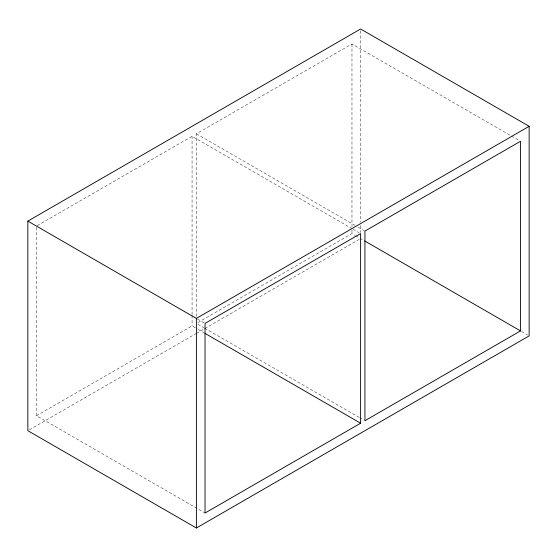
<?xml version="1.0" encoding="UTF-8"?>
<svg xmlns="http://www.w3.org/2000/svg" width="557" height="557" viewBox="0 0 557 557"><rect width="100%" height="100%" fill="white"/><g stroke="black" fill="none" stroke-linecap="round" stroke-linejoin="round"><path stroke-width="0.42" stroke-dasharray="2.79 2.09" d="M352.33 228.809L192.068 136.284L36.49 226.1L36.49 415.731L205.032 513.032M196.391 316.453L196.391 133.784L351.968 43.968L510.727 135.623M36.49 415.731L192.068 325.908L197.338 328.95M197.895 322.545L351.968 233.592L354.976 235.326M29.354 429.83L195.737 333.768M196.489 333.337L204.015 328.992M204.767 328.553L359.105 239.447M511.479 136.061L519.758 140.837M196.391 133.784L355.15 225.446M358.158 227.186L364.181 230.661M353.082 229.247L359.105 232.722M355.728 235.764L364.369 240.756M521.624 331.54L527.646 335.022M197.512 319.064L204.28 322.976M197.895 324.278L203.918 327.753M204.67 328.191L358.91 417.242M359.662 417.68L364.181 420.284M198.09 329.382L204.106 332.856M360.609 30.732L360.609 222.055M360.609 225.536L360.609 232.492M351.968 43.968L351.968 226.629M351.968 230.111L351.968 233.592M192.068 136.284L192.068 314.601M192.068 315.471L192.068 325.908"/><path stroke-width="0.84" d="M27.85 221.115L360.609 28.999L529.15 126.3L529.15 335.885L196.391 528.001L27.85 430.7L27.85 221.115L196.391 318.416L529.15 126.3M360.609 423.216L205.032 513.032L205.032 323.408L360.609 233.585L360.609 423.216L204.858 333.295M520.51 330.9L364.932 420.716L364.932 231.092L520.51 141.269L520.51 330.9L364.758 240.979M196.391 318.416L196.391 528.001"/></g></svg>
